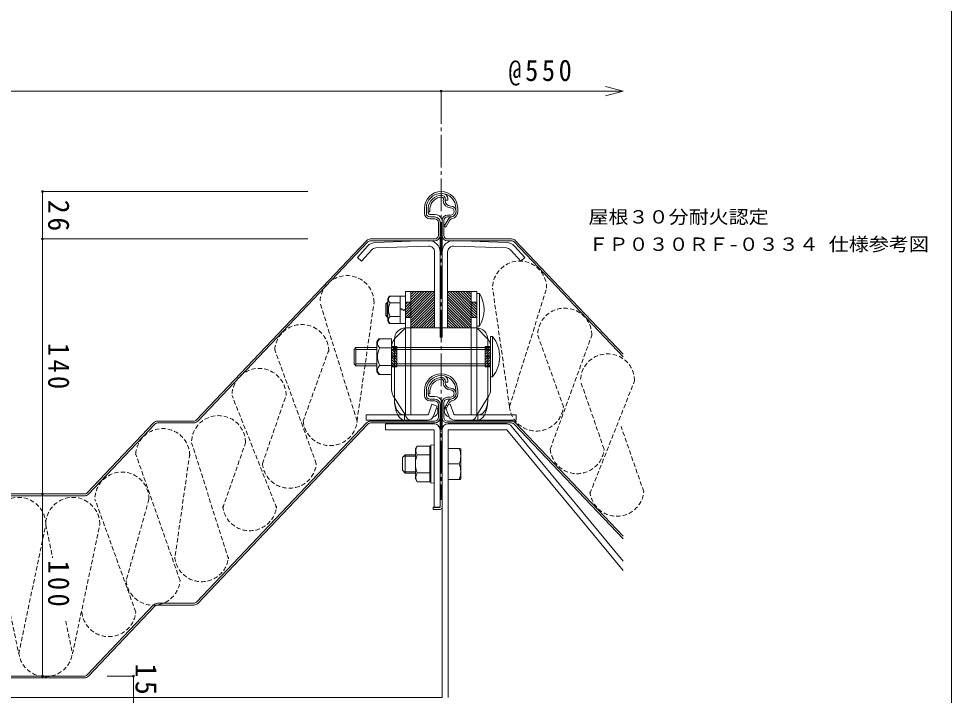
# Model space of a CAD drawing. Units: millimetres, scale not verified. Extents: x -1135 to 443, y -817 to 1523.
# Drawn here: x -70 to 443, y -629 to -257 of the extents above; entities that cross this region are included whole.
import ezdxf
from ezdxf.enums import TextEntityAlignment as Align

# ---------------------------------------------------------------- set-up
doc = ezdxf.new("R2010")
doc.units = ezdxf.units.MM
doc.header["$LTSCALE"] = 2
doc.header["$PDMODE"] = 32
doc.header["$PDSIZE"] = 1
doc.linetypes.add('CHAIN2', pattern=[12, 9, -1, 1, -1])
doc.linetypes.add('DASHED1', pattern=[1.8, 1.2, -0.6])
doc.layers.add('0-1', color=3, linetype='Continuous', lineweight=18)
doc.styles.add('ＭＳ ゴシック', font='')
doc.styles.get('ＭＳ ゴシック').set_extended_font_data('MS Gothic')

msp = doc.modelspace()

# ---------------------------------------------------------------- linework, layer by layer
at = {"layer": '0-1', "color": 2}
msp.add_line((442.646, -817.366), (442.646, 302.641), dxfattribs=at)
at = {"layer": '0-1', "color": 7}
for p, q in [((262.394, -297.143), (252.735, -294.555)), ((262.394, -297.143), (252.735, -299.731)), ((-56.601, -352.329), (89.235, -352.329)), ((-56.601, -352.329), (-56.601, -518.329)), ((163.657, -356.514), (163.593, -357.229)), ((164.642, -356.692), (164.594, -357.229)), ((166.008, -356.941), (164.839, -356.941)), ((153.294, -364.228), (153.294, -361.428)), ((154.294, -364.228), (154.294, -361.428)), ((155.294, -361.428), (155.294, -363.427)), ((155.294, -363.427), (156.292, -363.427)), ((156.292, -361.489), (156.292, -363.427)), ((170.493, -362.46), (170.493, -361.428)), ((170.493, -362.46), (170.593, -363.228)), ((171.494, -362.339), (171.494, -361.428)), ((158.893, -364.839), (156.294, -364.839)), ((158.893, -366.228), (156.294, -366.228)), ((158.893, -367.228), (156.294, -367.228)), ((162.893, -376.329), (162.893, -368.227)), ((163.894, -376.329), (163.894, -368.227)), ((166.223, -367.597), (164.056, -371.336)), ((165.893, -365.227), (167.593, -365.227)), ((167.593, -366.228), (165.893, -366.228)), ((160.894, -376.329), (160.894, -369.227)), ((161.893, -376.329), (161.893, -369.227)), ((-56.601, -378.329), (89.235, -378.329)), ((158.894, -378.329), (123.682, -378.329)), ((161.794, -432.198), (161.794, -377.099)), ((162.994, -378.455), (162.994, -377.098)), ((162.994, -378.455), (162.994, -432.198)), ((165.894, -378.329), (201.106, -378.329)), ((27.985, -477.706), (121.507, -379.263)), ((122.232, -379.951), (28.71, -478.395)), ((123.682, -379.328), (158.895, -379.328)), ((201.106, -379.328), (165.893, -379.328)), ((202.556, -379.951), (262.394, -442.938)), ((262.394, -441.486), (203.282, -379.263)), ((162.994, -432.198), (161.794, -432.198)), ((163.658, -456.514), (163.594, -457.229)), ((164.642, -456.692), (164.594, -457.229)), ((166.008, -456.941), (164.84, -456.941)), ((153.295, -464.228), (153.295, -461.428)), ((154.295, -464.228), (154.295, -461.428)), ((155.294, -461.428), (155.294, -463.427)), ((155.294, -463.427), (156.293, -463.427)), ((156.293, -461.489), (156.293, -463.427)), ((158.894, -464.839), (156.294, -464.839)), ((165.893, -465.227), (167.595, -465.227)), ((170.494, -462.459), (170.494, -461.428)), ((170.494, -462.459), (170.594, -463.228)), ((171.495, -462.339), (171.495, -461.428)), ((158.894, -466.228), (156.294, -466.228)), ((158.894, -467.228), (156.294, -467.228)), ((160.895, -476.329), (160.895, -469.227)), ((161.894, -476.329), (161.894, -469.227)), ((162.894, -476.329), (162.894, -468.227)), ((163.894, -476.329), (163.894, -468.227)), ((166.224, -467.597), (164.056, -471.336)), ((167.595, -466.228), (165.893, -466.228)), ((162.994, -479.828), (162.894, -476.329)), ((-32.015, -517.706), (4.507, -479.262)), ((5.232, -479.951), (-31.29, -518.395)), ((26.536, -478.329), (6.682, -478.329)), ((6.682, -479.329), (26.536, -479.329)), ((27.986, -577.706), (121.507, -479.263)), ((122.233, -479.951), (28.711, -578.395)), ((158.895, -478.329), (123.682, -478.329)), ((123.682, -479.328), (158.896, -479.328)), ((156.06, -478.329), (127.887, -478.329)), ((162.995, -479.828), (162.995, -485.828)), ((201.107, -479.328), (165.893, -479.328)), ((165.894, -478.329), (201.107, -478.329)), ((168.728, -478.329), (196.901, -478.329)), ((202.557, -479.951), (262.395, -542.938)), ((262.395, -541.486), (203.282, -479.263)), ((161.794, -483.829), (162.995, -483.829)), ((-33.465, -518.329), (-81.363, -518.329)), ((-81.363, -519.328), (-33.465, -519.328)), ((-56.601, -518.329), (-56.601, -618.328)), ((157.995, -526.828), (161.794, -526.828)), ((26.536, -578.329), (6.683, -578.329)), ((-32.014, -617.706), (4.507, -579.262)), ((5.233, -579.951), (-31.289, -618.395)), ((6.683, -579.329), (26.536, -579.329)), ((-33.464, -618.328), (-81.363, -618.328)), ((-81.363, -619.328), (-33.464, -619.328)), ((-6.6, -618.329), (-21.051, -618.329)), ((-6.6, -618.329), (-6.6, -633.329))]:
    msp.add_line(p, q, dxfattribs=at)
at = {"layer": '0-1', "color": 7, "linetype": 'CHAIN2'}
msp.add_line((162.394, -297.143), (162.394, -521.628), dxfattribs=at)
at = {"layer": '0-1'}
for p, q in [((122.033, -382.261), (116.433, -388.48)), ((155.377, -379.202), (126.424, -380.213)), ((155.482, -382.2), (126.528, -383.211)), ((169.305, -382.2), (198.259, -383.211)), ((169.41, -379.202), (198.364, -380.213)), ((202.755, -382.261), (208.354, -388.48)), ((116.433, -388.48), (118.663, -390.487)), ((124.262, -384.268), (118.663, -390.487)), ((161.794, -385.398), (161.794, -427.198)), ((162.994, -385.398), (162.994, -427.198)), ((200.525, -384.268), (206.125, -390.487)), ((208.354, -388.48), (206.125, -390.487)), ((133.194, -410.998), (133.947, -409.693)), ((139.994, -409.693), (133.947, -409.693)), ((142.794, -409.698), (139.994, -409.698)), ((142.794, -407.198), (142.794, -427.198)), ((142.794, -407.198), (145.794, -407.198)), ((142.794, -409.698), (142.794, -424.698)), ((145.794, -420.198), (158.794, -407.198)), ((145.794, -418.784), (157.38, -407.198)), ((145.794, -417.37), (155.965, -407.198)), ((145.794, -415.956), (154.551, -407.198)), ((145.794, -414.541), (153.137, -407.198)), ((145.794, -413.127), (151.723, -407.198)), ((145.794, -411.713), (150.308, -407.198)), ((145.794, -410.299), (148.894, -407.198)), ((145.794, -408.884), (147.48, -407.198)), ((145.794, -407.47), (146.066, -407.198)), ((145.794, -407.198), (145.794, -427.527)), ((145.794, -421.612), (158.794, -408.612)), ((178.994, -420.198), (165.994, -407.198)), ((178.994, -421.612), (165.994, -408.612)), ((178.994, -418.784), (167.408, -407.198)), ((178.994, -417.37), (168.822, -407.198)), ((178.994, -415.956), (170.236, -407.198)), ((178.994, -414.541), (171.651, -407.198)), ((178.994, -413.127), (173.065, -407.198)), ((178.994, -411.713), (174.479, -407.198)), ((178.994, -410.299), (175.893, -407.198)), ((178.994, -408.884), (177.307, -407.198)), ((178.994, -407.47), (178.722, -407.198)), ((178.994, -407.198), (178.994, -427.527)), ((181.994, -407.198), (178.994, -407.198)), ((181.994, -407.198), (181.994, -427.198)), ((133.194, -413.998), (131.994, -413.998)), ((132.794, -413.198), (132.794, -421.198)), ((133.194, -410.998), (133.194, -423.398)), ((139.994, -413.445), (134.494, -413.445)), ((142.794, -412.948), (145.794, -412.948)), ((142.794, -414.362), (144.208, -412.948)), ((142.794, -415.777), (145.622, -412.948)), ((142.794, -417.191), (145.794, -414.191)), ((145.794, -423.027), (158.794, -410.027)), ((145.794, -424.441), (158.794, -411.441)), ((145.794, -425.855), (158.794, -412.855)), ((145.865, -427.198), (158.794, -414.269)), ((178.994, -423.027), (165.994, -410.027)), ((178.994, -424.441), (165.994, -411.441)), ((178.994, -425.855), (165.994, -412.855)), ((178.923, -427.198), (165.994, -414.269)), ((181.994, -412.948), (178.994, -412.948)), ((181.994, -417.191), (178.994, -414.191)), ((181.994, -415.777), (179.165, -412.948)), ((181.994, -414.362), (180.579, -412.948)), ((142.794, -417.315), (139.994, -416.564)), ((142.794, -417.832), (139.994, -417.082)), ((142.794, -418.605), (145.794, -415.605)), ((142.794, -420.019), (145.794, -417.019)), ((142.794, -421.433), (145.794, -418.433)), ((144.193, -421.448), (145.794, -419.848)), ((147.279, -427.198), (158.794, -415.683)), ((148.693, -427.198), (158.794, -417.098)), ((150.107, -427.198), (158.794, -418.512)), ((151.522, -427.198), (158.794, -419.926)), ((177.508, -427.198), (165.994, -415.683)), ((176.094, -427.198), (165.994, -417.098)), ((174.68, -427.198), (165.994, -418.512)), ((173.266, -427.198), (165.994, -419.926)), ((181.994, -418.605), (178.994, -415.605)), ((181.994, -420.019), (178.994, -417.019)), ((181.994, -421.433), (178.994, -418.433)), ((180.594, -421.448), (178.994, -419.848)), ((133.194, -420.398), (131.994, -420.398)), ((133.194, -423.398), (133.947, -424.704)), ((139.994, -420.951), (134.494, -420.951)), ((142.794, -424.698), (139.994, -424.698)), ((142.794, -421.448), (145.794, -421.448)), ((145.607, -421.448), (145.794, -421.262)), ((152.936, -427.198), (158.794, -421.34)), ((154.35, -427.198), (158.794, -422.754)), ((155.764, -427.198), (158.794, -424.169)), ((171.852, -427.198), (165.994, -421.34)), ((170.437, -427.198), (165.994, -422.754)), ((169.023, -427.198), (165.994, -424.169)), ((179.18, -421.448), (178.994, -421.262)), ((181.994, -421.448), (178.994, -421.448)), ((142.794, -427.198), (136.88, -433.21)), ((145.794, -427.198), (142.794, -427.198)), ((142.794, -474.362), (142.794, -427.198)), ((145.794, -426.87), (145.793, -474.328)), ((157.178, -427.198), (158.794, -425.583)), ((158.593, -427.198), (158.794, -426.997)), ((167.609, -427.198), (165.994, -425.583)), ((166.195, -427.198), (165.994, -426.997)), ((178.994, -426.87), (178.994, -474.328)), ((178.994, -427.198), (181.994, -427.198)), ((181.994, -427.198), (187.908, -433.21)), ((181.994, -474.362), (181.994, -427.198)), ((128.102, -433.13), (127.17, -434.745)), ((127.17, -451.145), (127.17, -434.745)), ((136.794, -433.198), (136.794, -466.503)), ((187.994, -433.198), (187.994, -466.503)), ((115.617, -437.945), (115.617, -447.945)), ((127.17, -437.945), (115.617, -437.945)), ((115.617, -438.945), (127.17, -438.945)), ((128.67, -438.037), (135.17, -438.037)), ((135.17, -437.445), (138.17, -437.445)), ((189.617, -437.945), (135.17, -437.945)), ((138.17, -441.819), (135.17, -438.819)), ((189.617, -438.945), (135.17, -438.945)), ((138.17, -443.233), (135.17, -440.233)), ((138.17, -440.405), (135.21, -437.445)), ((138.17, -438.991), (136.624, -437.445)), ((138.17, -437.576), (138.038, -437.445)), ((138.17, -448.445), (138.17, -437.445)), ((186.617, -448.445), (186.618, -437.445)), ((186.617, -440.405), (189.577, -437.445)), ((189.617, -437.445), (186.618, -437.445)), ((186.618, -438.991), (188.163, -437.445)), ((186.618, -437.576), (186.749, -437.445)), ((186.618, -441.819), (189.617, -438.819)), ((186.618, -443.233), (189.617, -440.233)), ((138.17, -444.647), (135.17, -441.648)), ((135.17, -442.945), (138.17, -442.945)), ((135.17, -442.945), (138.17, -442.945)), ((138.17, -446.062), (135.17, -443.062)), ((138.17, -447.476), (135.17, -444.476)), ((189.617, -442.945), (186.617, -442.945)), ((189.617, -442.945), (186.617, -442.945)), ((186.617, -446.062), (189.617, -443.062)), ((186.618, -444.647), (189.617, -441.648)), ((186.618, -447.476), (189.617, -444.476)), ((115.617, -446.945), (127.17, -446.945)), ((115.617, -447.945), (127.17, -447.945)), ((128.67, -447.852), (135.17, -447.852)), ((137.725, -448.445), (135.17, -445.89)), ((189.617, -446.945), (135.17, -446.945)), ((136.31, -448.445), (135.17, -447.304)), ((189.617, -447.945), (135.17, -447.945)), ((135.17, -448.445), (138.17, -448.445)), ((189.617, -448.445), (186.617, -448.445)), ((187.063, -448.445), (189.617, -445.89)), ((188.477, -448.445), (189.617, -447.304)), ((128.102, -452.76), (127.17, -451.145)), ((142.794, -474.988), (136.129, -464.516)), ((181.994, -474.988), (188.658, -464.516)), ((155.411, -474.499), (157.383, -469.08)), ((169.377, -474.499), (167.404, -469.08)), ((142.268, -474.828), (142.268, -477.828)), ((182.52, -474.828), (182.519, -477.828)), ((154.941, -477.828), (121.174, -477.828)), ((158.595, -479.828), (131.794, -479.828)), ((131.794, -479.828), (131.794, -483.029)), ((198.488, -479.828), (166.195, -479.828)), ((169.847, -477.828), (203.613, -477.828)), ((262.395, -555.301), (200.955, -480.989)), ((158.595, -483.029), (131.794, -483.029)), ((158.595, -483.029), (158.595, -525.829)), ((198.488, -483.029), (166.195, -483.029)), ((166.195, -483.029), (166.195, -630.129)), ((262.395, -560.322), (198.488, -483.029)), ((156.803, -491.329), (156.303, -496.402)), ((156.803, -491.329), (156.803, -512.328)), ((158.595, -491.505), (156.803, -491.329)), ((158.595, -491.505), (158.595, -512.152)), ((148.295, -496.828), (142.695, -496.828)), ((142.695, -496.828), (142.695, -506.828)), ((148.295, -493.579), (149.198, -492.014)), ((148.295, -493.579), (148.295, -510.078)), ((156.294, -492.014), (149.198, -492.014)), ((156.294, -492.014), (156.294, -511.643)), ((166.195, -493.329), (172.945, -493.329)), ((172.945, -493.329), (173.194, -493.579)), ((173.194, -493.579), (173.194, -510.078)), ((148.295, -497.578), (141.944, -497.578)), ((156.294, -496.921), (149.198, -496.921)), ((166.195, -501.828), (172.291, -501.828)), ((142.695, -506.828), (141.195, -505.328)), ((148.295, -506.078), (141.944, -506.078)), ((148.295, -506.828), (142.695, -506.828)), ((156.294, -506.736), (149.198, -506.736)), ((148.295, -510.078), (149.198, -511.643)), ((156.294, -511.643), (149.198, -511.643)), ((156.803, -512.328), (156.303, -507.255)), ((158.595, -512.152), (156.803, -512.328)), ((166.195, -510.328), (172.945, -510.328)), ((172.945, -510.328), (173.194, -510.078)), ((161.794, -525.829), (158.595, -525.829))]:
    msp.add_line(p, q, dxfattribs=at)
at = {"layer": '0-1', "color": 4, "linetype": 'DASHED1', "lineweight": 9}
for p, q in [((199.968, -470.311), (190.651, -405.297)), ((199.968, -470.311), (220.351, -405.297)), ((116.225, -478.291), (95.842, -413.277)), ((116.225, -478.291), (125.541, -413.277)), ((215.466, -431.148), (229.541, -470.311)), ((222.337, -493.716), (245.166, -431.148)), ((93.856, -501.696), (71.026, -439.128)), ((100.727, -439.128), (86.652, -478.291)), ((251.91, -493.716), (238.946, -456.253)), ((244.139, -518.05), (268.646, -456.253)), ((72.054, -526.03), (47.547, -464.233)), ((64.283, -501.696), (77.247, -464.233)), ((273.713, -517.06), (261.208, -481.192)), ((45.686, -554.011), (25.285, -490.162)), ((42.481, -526.03), (54.985, -490.162)), ((18.998, -565.908), (-5.375, -496.291)), ((24.325, -496.291), (16.112, -554.011)), ((-5.327, -583.173), (-27.75, -521.134)), ((1.95, -521.134), (-10.575, -565.908)), ((-69.603, -606.171), (-54.754, -535.069)), ((-54.754, -535.069), (-50.954, -553.418)), ((-40.03, -606.171), (-25.054, -535.069)), ((-43.776, -588.083), (-40.03, -606.171))]:
    msp.add_line(p, q, dxfattribs=at)
at = {"layer": '0-1', "color": 7}
for points in [[(-487.606, -297.143), (-387.606, -297.143), (162.394, -297.143), (262.394, -297.143)], [(167.09, -368.098), (164.921, -371.839), (164.056, -371.336)], [(167.09, -468.098), (164.922, -471.839), (164.056, -471.336)], [(161.794, -525.628), (161.794, -479.828), (161.895, -476.329)], [(157.995, -526.828), (157.995, -525.628), (161.794, -525.628)]]:
    msp.add_lwpolyline(points, dxfattribs=at)
at = {"layer": '0-1'}
for points in [[(158.794, -385.398), (158.794, -427.198), (161.794, -427.198)], [(165.994, -385.398), (165.994, -427.198), (162.994, -427.198)], [(133.947, -424.704), (139.994, -424.704), (139.994, -409.693)], [(133.194, -413.198), (132.794, -413.198), (131.994, -413.998), (131.994, -420.398), (132.794, -421.198), (133.194, -421.198)], [(128.102, -433.13), (135.17, -433.13), (135.17, -452.76), (128.102, -452.76)], [(115.617, -437.945), (114.617, -438.945), (114.617, -446.945), (115.617, -447.945)], [(135.17, -461.643), (135.17, -453.348), (135.17, -437.405)], [(189.617, -461.643), (189.617, -453.348), (189.617, -437.405)], [(136.794, -466.503), (136.813, -467.231), (136.87, -467.954), (136.966, -468.665), (137.099, -469.36), (137.267, -470.034), (137.471, -470.68), (137.708, -471.295), (137.977, -471.873), (138.275, -472.411), (138.6, -472.903), (138.95, -473.347), (139.322, -473.738), (139.713, -474.075), (140.121, -474.354), (140.542, -474.573), (140.972, -474.731), (141.41, -474.826), (141.85, -474.857)], [(136.794, -466.503), (136.814, -467.49), (136.877, -468.47), (136.98, -469.434), (137.124, -470.377), (137.306, -471.289), (137.527, -472.166), (137.784, -472.999), (138.074, -473.783), (138.397, -474.511), (138.749, -475.179), (139.128, -475.78), (139.531, -476.311), (139.954, -476.767), (140.395, -477.145), (140.851, -477.442), (141.317, -477.656), (141.791, -477.785), (142.268, -477.828)], [(157.383, -469.08), (160.202, -470.106), (158.23, -475.525)], [(167.404, -469.08), (164.586, -470.106), (166.558, -475.525)], [(187.994, -466.503), (187.973, -467.49), (187.911, -468.47), (187.807, -469.434), (187.664, -470.377), (187.481, -471.289), (187.26, -472.166), (187.004, -472.999), (186.713, -473.783), (186.39, -474.511), (186.038, -475.179), (185.659, -475.78), (185.257, -476.311), (184.833, -476.767), (184.392, -477.145), (183.936, -477.442), (183.47, -477.656), (182.997, -477.785), (182.519, -477.828)], [(187.994, -466.503), (187.975, -467.231), (187.917, -467.954), (187.822, -468.665), (187.689, -469.36), (187.52, -470.034), (187.316, -470.68), (187.08, -471.295), (186.811, -471.873), (186.513, -472.411), (186.187, -472.903), (185.837, -473.347), (185.465, -473.738), (185.074, -474.075), (184.667, -474.354), (184.246, -474.573), (183.815, -474.731), (183.378, -474.826), (182.937, -474.857)], [(154.941, -474.828), (121.174, -474.828), (121.174, -477.828)], [(169.847, -474.828), (203.613, -474.828), (203.613, -477.828)], [(162.995, -483.029), (162.995, -630.129), (-223.505, -630.129)], [(142.695, -496.828), (141.195, -498.329), (141.195, -505.328)]]:
    msp.add_lwpolyline(points, dxfattribs=at)
for points in [[(145.794, -407.198), (158.794, -407.198), (158.794, -427.198), (145.794, -427.198)], [(178.994, -407.198), (165.994, -407.198), (165.994, -427.198), (178.994, -427.198)], [(183.494, -408.198), (181.994, -408.198), (181.994, -426.198), (183.494, -426.198)], [(189.617, -431.945), (190.617, -431.945), (190.617, -453.945), (189.617, -453.945)]]:
    msp.add_lwpolyline(points, close=True, dxfattribs=at)
at = {"layer": '0-1', "color": 4, "linetype": 'DASHED1', "lineweight": 9}
msp.add_lwpolyline([(-114.153, -536.447), (-99.303, -606.737), (-84.453, -535.069), (-69.603, -606.171)], dxfattribs=at)
at = {"layer": '0-1', "color": 7}
for centre, radius, start, end in [((162.394, -361.428), 9.099, 0, 180), ((162.394, -361.428), 8.1, 0, 180), ((162.832, -361.89), 7.552, 90.3642, 176.48582), ((162.832, -361.89), 6.552, 90.3642, 176.48582), ((162.674, -356.336), 2, 349.72002, 106.27591), ((162.674, -356.336), 1, 349.72002, 106.27591), ((167.593, -357.229), 4, 180, 270), ((167.593, -357.229), 3, 180, 270), ((162.674, -356.336), 3.388, 349.72002, 51.31358), ((156.518, -363.622), 1.239, 171.01538, 259.60056), ((167.593, -363.228), 3, 0, 90), ((167.593, -363.228), 2, 0, 90), ((167.593, -363.228), 2, 270, 0), ((167.593, -363.228), 3, 270, 0), ((167.593, -363.228), 3, 281.78784, 0), ((167.593, -363.228), 4, 281.78784, 0), ((167.593, -363.228), 3, 0, 14.83511), ((167.593, -363.228), 4, 0, 12.83858), ((156.294, -364.228), 3, 180, 270), ((156.294, -364.228), 2, 180, 270), ((158.893, -369.227), 4.388, 21.96983, 90), ((158.893, -369.227), 3, 0, 90), ((158.893, -369.227), 2, 0, 90), ((165.893, -368.227), 3, 90, 180), ((165.893, -368.227), 2, 90, 180), ((168.82, -369.101), 3, 101.78784, 149.90024), ((168.82, -369.101), 2, 101.78784, 149.90024), ((123.682, -381.328), 3, 90, 136.46872), ((158.894, -376.329), 2, 270, 0), ((158.894, -376.329), 3, 270, 0), ((165.894, -376.329), 3, 180, 270), ((165.894, -376.329), 2, 180, 270), ((201.106, -381.328), 3, 43.53128, 90), ((123.682, -381.328), 2, 90, 136.46872), ((201.106, -381.328), 2, 43.53128, 90), ((162.394, -461.428), 9.099, 0, 180), ((162.394, -461.428), 8.1, 0, 180), ((162.833, -461.89), 7.552, 90.3642, 176.48582), ((162.833, -461.89), 6.552, 90.3642, 176.48582), ((162.674, -456.335), 2, 349.72002, 106.27591), ((162.674, -456.335), 1, 349.72002, 106.27591), ((162.674, -456.335), 3.388, 349.72002, 51.31358), ((167.595, -457.229), 4, 180, 270), ((167.595, -457.229), 3, 180, 270), ((167.595, -463.228), 3, 0, 90), ((156.294, -464.228), 3, 180, 270), ((156.294, -464.228), 2, 180, 270), ((156.519, -463.622), 1.239, 171.01538, 259.60056), ((158.894, -469.227), 4.388, 21.96983, 90), ((165.893, -468.227), 3, 90, 180), ((168.82, -469.101), 3, 101.78784, 149.90024), ((167.595, -463.228), 2, 0, 90), ((167.595, -463.228), 2, 270, 0), ((167.595, -463.228), 3, 270, 0), ((167.595, -463.228), 3, 281.78784, 0), ((167.595, -463.228), 4, 281.78784, 0), ((167.595, -463.228), 3, 0, 14.83511), ((167.595, -463.228), 4, 0, 12.83858), ((158.894, -469.227), 3, 0, 90), ((158.894, -469.227), 2, 0, 90), ((165.893, -468.227), 2, 90, 180), ((168.82, -469.101), 2, 101.78784, 149.90024), ((158.895, -476.329), 2, 270, 0), ((158.895, -476.329), 3, 270, 0), ((165.894, -476.329), 3, 180, 270), ((165.894, -476.329), 2, 180, 270), ((6.682, -481.329), 3, 90, 136.46878), ((6.682, -481.329), 2, 90, 136.46878), ((26.536, -476.329), 2, 270, 316.46866), ((26.536, -476.329), 3, 270, 316.46866), ((123.682, -481.328), 3, 90, 136.46872), ((123.682, -481.328), 2, 90, 136.46872), ((201.107, -481.328), 3, 43.53128, 90), ((201.107, -481.328), 2, 43.53128, 90), ((-33.465, -516.329), 2, 270, 316.46878), ((-33.465, -516.329), 3, 270, 316.46878), ((161.794, -525.628), 1.2, 270, 0), ((6.683, -581.329), 3, 90, 136.46878), ((26.536, -576.329), 2, 270, 316.46866), ((26.536, -576.329), 3, 270, 316.46866), ((6.683, -581.329), 2, 90, 136.46878), ((-33.464, -616.328), 2, 270, 316.46878), ((-33.464, -616.328), 3, 270, 316.46878)]:
    msp.add_arc(centre, radius, start, end, dxfattribs=at)
at = {"layer": '0-1'}
for centre, radius, start, end in [((126.64, -386.409), 6.2, 92.00002, 138.00002), ((126.64, -386.409), 3.2, 92.00002, 138.00002), ((155.593, -385.398), 6.2, 0.00002, 92.00002), ((155.593, -385.398), 3.2, 0.00002, 92.00002), ((169.194, -385.398), 6.2, 88.00002, 180), ((169.194, -385.398), 3.2, 88.00002, 180), ((198.147, -386.409), 3.2, 42.00002, 88.00002), ((198.147, -386.409), 6.2, 42.00002, 88.00002), ((135.754, -411.569), 2.26, 123.89024, 236.10977), ((168.544, -417.198), 17.45, 328.95178, 31.04823), ((141.035, -417.198), 7.542, 150.15828, 209.84174), ((135.754, -422.827), 2.26, 123.89024, 236.10977), ((142.794, -433.198), 6, 89.99986, 179.99988), ((181.994, -433.198), 6, 0.00014, 90.00015), ((130.578, -435.584), 3.109, 127.87814, 232.12187), ((141.17, -437.405), 6, 143.04236, 180.00029), ((141.17, -437.405), 6, 135.47176, 143.04236), ((183.617, -437.405), 6, 36.95769, 44.52829), ((183.617, -437.405), 6, 359.99976, 36.95769), ((177.492, -442.945), 17.125, 320.0338, 39.96622), ((138.105, -442.945), 10.635, 152.51878, 207.48123), ((130.578, -450.306), 3.109, 127.87814, 232.12187), ((141.191, -461.295), 6, 180.00029, 212.47176), ((141.191, -461.295), 6, 180.00029, 212.47176), ((183.596, -461.295), 6, 327.52829, 359.99976), ((157.042, -472.613), 3.617, 4.49387, 34.26891), ((167.746, -472.613), 3.617, 145.73077, 175.50581), ((146.294, -474.362), 3.5, 179.9998, 277.99965), ((146.294, -474.328), 0.5, 179.99953, 269.99953), ((154.941, -474.329), 0.5, 270.0015, 340.0015), ((154.941, -474.329), 3.5, 269.99968, 339.99968), ((154.941, -474.329), 0.5, 290.0015, 340.0015), ((157.042, -472.613), 3.617, 284.55696, 4.49387), ((167.746, -472.613), 3.617, 175.50581, 255.44272), ((169.847, -474.329), 3.5, 200.00014, 270.00014), ((169.847, -474.329), 0.5, 200.00014, 270.00014), ((169.847, -474.329), 0.5, 200.00014, 250.00014), ((178.494, -474.362), 3.5, 262.00015, 0), ((178.494, -474.328), 0.5, 270, 0), ((158.595, -483.029), 3.2, 0, 90), ((166.195, -483.029), 3.2, 90, 180), ((198.488, -483.029), 3.2, 39.58386, 90), ((153.448, -494.467), 4.907, 149.99995, 210.00006), ((158.095, -496.579), 1.8, 174.37169, 180), ((162.747, -497.579), 10.448, 335.99666, 24.00336), ((162.074, -501.828), 13.779, 159.13594, 200.86407), ((162.747, -506.078), 10.448, 335.99666, 24.00336), ((153.448, -509.19), 4.907, 149.99995, 210.00006), ((158.095, -507.078), 1.8, 180, 185.62833)]:
    msp.add_arc(centre, radius, start, end, dxfattribs=at)
at = {"layer": '0-1', "color": 4, "linetype": 'DASHED1', "lineweight": 9}
for centre, start, end in [((205.501, -405.297), 0, 180.00002), ((110.692, -413.277), 0, 180.00002), ((230.316, -431.148), 0, 180.00002), ((85.876, -440.118), 0, 180.00002), ((253.796, -456.253), 0, 180.00002), ((62.397, -464.233), 0, 180.00002), ((214.755, -468.941), 185.29527, 354.70474), ((40.135, -490.162), 0, 180.00002), ((101.438, -476.921), 185.29527, 354.70474), ((9.475, -497.281), 0, 180.00002), ((237.123, -492.346), 185.29527, 354.70474), ((79.07, -500.326), 185.29527, 354.70474), ((-12.9, -521.134), 0, 180.00002), ((258.926, -515.69), 185.29527, 354.70474), ((-69.603, -535.069), 0, 180.00002), ((-39.904, -535.069), 0, 180.00002), ((57.267, -523.67), 185.29527, 354.70474), ((30.899, -551.651), 185.29527, 354.70474), ((4.211, -564.538), 185.29527, 354.70474), ((-20.114, -581.803), 185.29527, 354.70474), ((-54.817, -603.81), 185.29527, 354.70474)]:
    msp.add_arc(centre, 14.85, start, end, dxfattribs=at)
at = {"layer": '0-1'}
for p in [(162.394, -297.143), (-56.601, -352.329), (-56.601, -378.329), (162.394, -478.329), (-56.601, -518.329), (-56.601, -618.328), (-6.6, -618.329)]:
    msp.add_point(p, dxfattribs=at)

# ---------------------------------------------------------------- texts
at = {"layer": '0-1', "color": 2, "style": 'ＭＳ ゴシック', "width": 1.1}
for s, p in [('屋根３０分耐火認定', (243.35, -372.049)), ('ＦＰ０３０ＲＦ-０３３４ 仕様参考図', (243.35, -387.048))]:
    msp.add_text(s, height=7.331, dxfattribs=at).set_placement(p, align=Align.BOTTOM_LEFT)
at = {"layer": '0-1', "color": 2, "insert": (199.394, -294.143), "char_height": 11.73, "attachment_point": 7, "style": 'ＭＳ ゴシック'}
msp.add_mtext('\\T1.28;\\W0.9;@550', dxfattribs=at)
at = {"layer": '0-1', "color": 2, "char_height": 11.73, "attachment_point": 7, "rotation": 270, "style": 'ＭＳ ゴシック'}
for s, insert in [('\\T1.27;\\W0.95;26', (-53.601, -356.829)), ('\\T1.27;\\W0.9;140', (-53.601, -435.329)), ('\\T1.27;\\W0.9;100', (-53.601, -554.778)), ('\\T1.27;\\W0.95;15', (-5.601, -611.329))]:
    msp.add_mtext(s, dxfattribs=dict(at, insert=insert))

doc.saveas('drawing.dxf')
